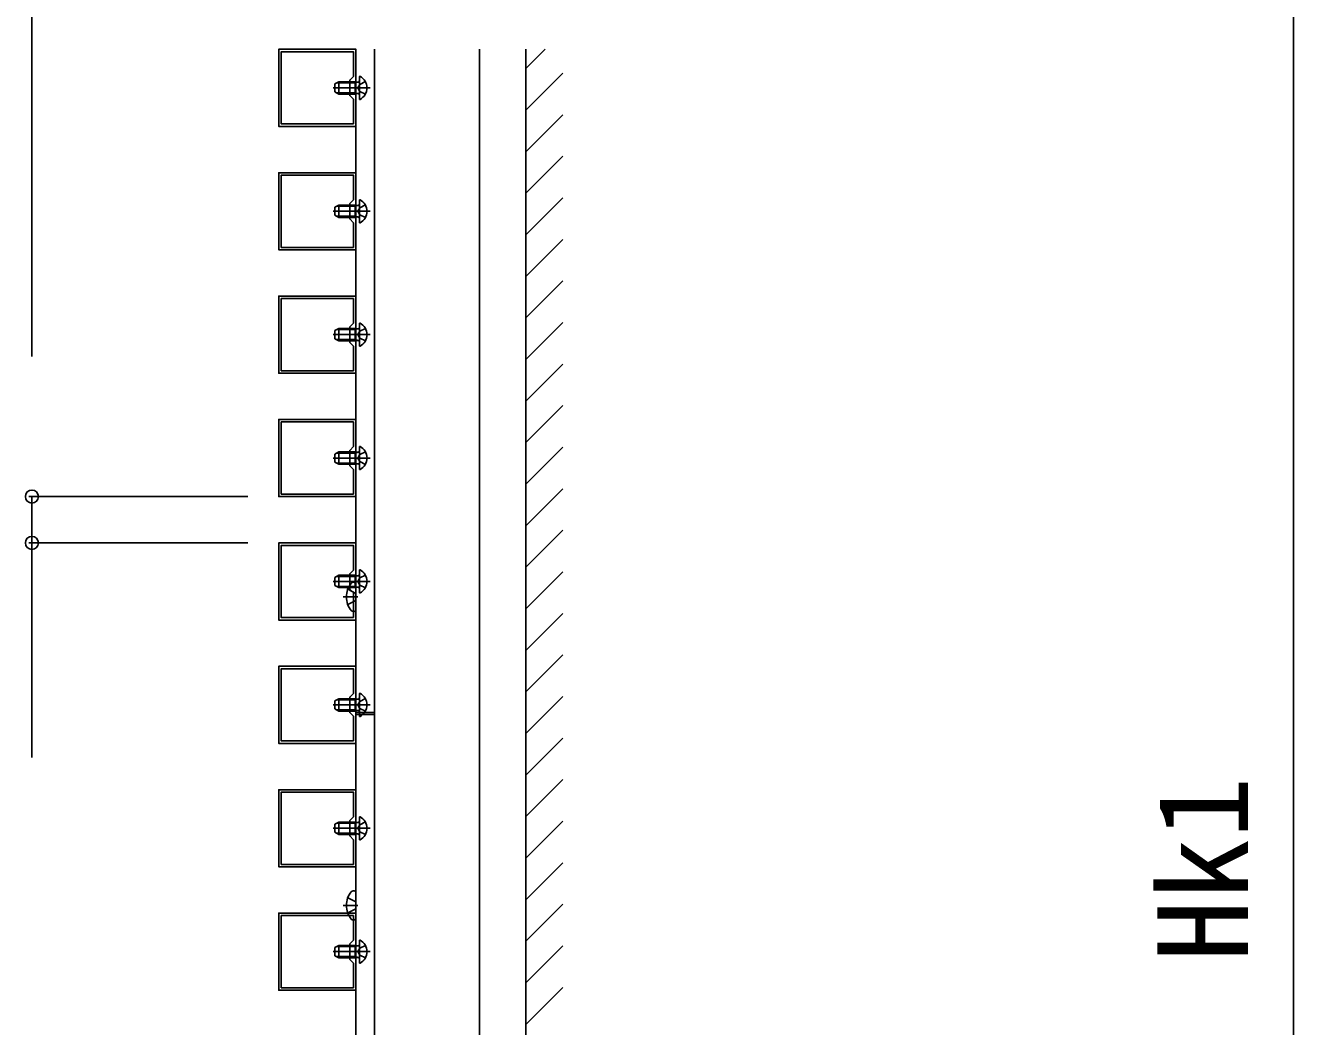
# Model space of a CAD drawing. Units: millimetres, scale not verified. Extents: x -1750 to 1750, y -2608 to 2592.
# Drawn here: x -1342.1 to -931.2, y 964.7 to 1289.3 of the extents above; entities that cross this region are included whole.
import ezdxf
from ezdxf.enums import TextEntityAlignment as Align

# ---------------------------------------------------------------- set-up
doc = ezdxf.new("R2010")
doc.units = ezdxf.units.MM
doc.header["$LTSCALE"] = 14
for name, color, linetype in [('0-3_YKK_11', 7, 'Continuous'), ('0-4_YKK_12', 2, 'Continuous'), ('0-5_YKK_13', 4, 'Continuous'), ('0-6_YKK_D', 6, 'Continuous'), ('0-8_YSS_K', 3, 'Continuous')]:
    doc.layers.add(name, color=color, linetype=linetype)
doc.styles.add('ＭＳ ゴシック', font='')
doc.styles.get('ＭＳ ゴシック').set_extended_font_data('MS Gothic')

msp = doc.modelspace()

# ---------------------------------------------------------------- linework, layer by layer
at = {"layer": '0-3_YKK_11'}
for points in [[(-1235, 1256.5), (-1260, 1256.5), (-1260, 1281.5), (-1235, 1281.5)], [(-1235.8, 1257.3), (-1259.2, 1257.3), (-1259.2, 1280.7), (-1235.8, 1280.7), (-1235.8, 1272.7), (-1237, 1271.5), (-1237, 1266.5), (-1235.8, 1265.3)], [(-1235, 1216.5), (-1260, 1216.5), (-1260, 1241.5), (-1235, 1241.5)], [(-1235.8, 1217.3), (-1259.2, 1217.3), (-1259.2, 1240.7), (-1235.8, 1240.7), (-1235.8, 1232.7), (-1237, 1231.5), (-1237, 1226.5), (-1235.8, 1225.3)], [(-1235, 1176.5), (-1260, 1176.5), (-1260, 1201.5), (-1235, 1201.5)], [(-1235.8, 1177.3), (-1259.2, 1177.3), (-1259.2, 1200.7), (-1235.8, 1200.7), (-1235.8, 1192.7), (-1237, 1191.5), (-1237, 1186.5), (-1235.8, 1185.3)], [(-1235, 1136.5), (-1260, 1136.5), (-1260, 1161.5), (-1235, 1161.5)], [(-1235.8, 1137.3), (-1259.2, 1137.3), (-1259.2, 1160.7), (-1235.8, 1160.7), (-1235.8, 1152.7), (-1237, 1151.5), (-1237, 1146.5), (-1235.8, 1145.3)], [(-1235, 1096.5), (-1260, 1096.5), (-1260, 1121.5), (-1235, 1121.5)], [(-1235.8, 1097.3), (-1259.2, 1097.3), (-1259.2, 1120.7), (-1235.8, 1120.7), (-1235.8, 1112.7), (-1237, 1111.5), (-1237, 1106.5), (-1235.8, 1105.3)], [(-1235, 1056.5), (-1260, 1056.5), (-1260, 1081.5), (-1235, 1081.5)], [(-1235.8, 1057.3), (-1259.2, 1057.3), (-1259.2, 1080.7), (-1235.8, 1080.7), (-1235.8, 1072.7), (-1237, 1071.5), (-1237, 1066.5), (-1235.8, 1065.3)], [(-1235, 1016.5), (-1260, 1016.5), (-1260, 1041.5), (-1235, 1041.5)], [(-1235.8, 1017.3), (-1259.2, 1017.3), (-1259.2, 1040.7), (-1235.8, 1040.7), (-1235.8, 1032.7), (-1237, 1031.5), (-1237, 1026.5), (-1235.8, 1025.3)], [(-1235, 976.5), (-1260, 976.5), (-1260, 1001.5), (-1235, 1001.5)], [(-1235.8, 977.3), (-1259.2, 977.3), (-1259.2, 1000.7), (-1235.8, 1000.7), (-1235.8, 992.7), (-1237, 991.5), (-1237, 986.5), (-1235.8, 985.3)]]:
    msp.add_lwpolyline(points, close=True, dxfattribs=at)
at = {"layer": '0-4_YKK_12'}
for p, q in [((-1235, 1281.5), (-1235, 696.5)), ((-1229, 1281.5), (-1229, 696.5)), ((-1195, 1281.5), (-1195, 696.5)), ((-1235, 1066.5), (-1229, 1066.5)), ((-1235, 1065.9), (-1229, 1065.9))]:
    msp.add_line(p, q, dxfattribs=at)
at = {"layer": '0-5_YKK_13'}
for p, q in [((-1241.9, 1270.3), (-1240.5, 1271)), ((-1241.9, 1267.7), (-1241.9, 1270.3)), ((-1235.3, 1270.62), (-1241.26, 1270.62)), ((-1235.3, 1271), (-1240.5, 1271)), ((-1240.5, 1267), (-1240.5, 1271)), ((-1235.3, 1267), (-1235.3, 1271)), ((-1235.3, 1271), (-1234.49, 1270.86)), ((-1235.3, 1270.62), (-1234.28, 1270.86)), ((-1234.36, 1269), (-1233.75, 1270.14)), ((-1233.9, 1272.6), (-1233.9, 1265.4)), ((-1231.93, 1271.05), (-1233.75, 1270.14)), ((-1230.4, 1269), (-1242.39, 1269)), ((-1240.5, 1267), (-1241.9, 1267.7)), ((-1235.3, 1267.38), (-1241.26, 1267.38)), ((-1235.3, 1267), (-1240.5, 1267)), ((-1235.3, 1267.38), (-1234.28, 1267.14)), ((-1235.3, 1267), (-1234.49, 1267.14)), ((-1234.36, 1269), (-1233.75, 1267.85)), ((-1231.93, 1266.95), (-1233.75, 1267.85)), ((-1230.4, 1229), (-1242.39, 1229)), ((-1241.9, 1230.3), (-1240.5, 1231)), ((-1241.9, 1227.7), (-1241.9, 1230.3)), ((-1235.3, 1230.62), (-1241.26, 1230.62)), ((-1235.3, 1231), (-1240.5, 1231)), ((-1240.5, 1227), (-1240.5, 1231)), ((-1235.3, 1227), (-1235.3, 1231)), ((-1235.3, 1231), (-1234.49, 1230.86)), ((-1235.3, 1230.62), (-1234.28, 1230.86)), ((-1234.36, 1229), (-1233.75, 1230.14)), ((-1234.36, 1229), (-1233.75, 1227.85)), ((-1233.9, 1232.6), (-1233.9, 1225.4)), ((-1231.93, 1231.05), (-1233.75, 1230.14)), ((-1240.5, 1227), (-1241.9, 1227.7)), ((-1235.3, 1227.38), (-1241.26, 1227.38)), ((-1235.3, 1227), (-1240.5, 1227)), ((-1235.3, 1227.38), (-1234.28, 1227.14)), ((-1235.3, 1227), (-1234.49, 1227.14)), ((-1231.93, 1226.95), (-1233.75, 1227.85)), ((-1233.9, 1192.6), (-1233.9, 1185.4)), ((-1230.4, 1189), (-1242.39, 1189)), ((-1241.9, 1190.3), (-1240.5, 1191)), ((-1241.9, 1187.7), (-1241.9, 1190.3)), ((-1240.5, 1187), (-1241.9, 1187.7)), ((-1235.3, 1190.62), (-1241.26, 1190.62)), ((-1235.3, 1191), (-1240.5, 1191)), ((-1240.5, 1187), (-1240.5, 1191)), ((-1235.3, 1187), (-1235.3, 1191)), ((-1235.3, 1191), (-1234.49, 1190.86)), ((-1235.3, 1190.62), (-1234.28, 1190.86)), ((-1234.36, 1189), (-1233.75, 1190.14)), ((-1234.36, 1189), (-1233.75, 1187.85)), ((-1231.93, 1191.05), (-1233.75, 1190.14)), ((-1231.93, 1186.95), (-1233.75, 1187.85)), ((-1235.3, 1187.38), (-1241.26, 1187.38)), ((-1235.3, 1187), (-1240.5, 1187)), ((-1235.3, 1187.38), (-1234.28, 1187.14)), ((-1235.3, 1187), (-1234.49, 1187.14)), ((-1241.9, 1150.3), (-1240.5, 1151)), ((-1235.3, 1151), (-1240.5, 1151)), ((-1240.5, 1147), (-1240.5, 1151)), ((-1235.3, 1147), (-1235.3, 1151)), ((-1235.3, 1151), (-1234.49, 1150.86)), ((-1235.3, 1150.62), (-1234.28, 1150.86)), ((-1233.9, 1152.6), (-1233.9, 1145.4)), ((-1231.93, 1151.05), (-1233.75, 1150.14)), ((-1230.4, 1149), (-1242.39, 1149)), ((-1241.9, 1147.7), (-1241.9, 1150.3)), ((-1240.5, 1147), (-1241.9, 1147.7)), ((-1235.3, 1150.62), (-1241.26, 1150.62)), ((-1235.3, 1147.38), (-1241.26, 1147.38)), ((-1235.3, 1147), (-1240.5, 1147)), ((-1235.3, 1147.38), (-1234.28, 1147.14)), ((-1235.3, 1147), (-1234.49, 1147.14)), ((-1234.36, 1149), (-1233.75, 1150.14)), ((-1234.36, 1149), (-1233.75, 1147.85)), ((-1231.93, 1146.95), (-1233.75, 1147.85)), ((-1241.9, 1110.3), (-1240.5, 1111)), ((-1241.9, 1107.7), (-1241.9, 1110.3)), ((-1235.3, 1110.62), (-1241.26, 1110.62)), ((-1235.3, 1111), (-1240.5, 1111)), ((-1240.5, 1107), (-1240.5, 1111)), ((-1235.3, 1107), (-1235.3, 1111)), ((-1235.3, 1111), (-1234.49, 1110.86)), ((-1235.3, 1110.62), (-1234.28, 1110.86)), ((-1234.36, 1109), (-1233.75, 1110.14)), ((-1233.9, 1112.6), (-1233.9, 1105.4)), ((-1231.93, 1111.05), (-1233.75, 1110.14)), ((-1230.4, 1109), (-1242.39, 1109)), ((-1240.5, 1107), (-1241.9, 1107.7)), ((-1235.3, 1107.38), (-1241.26, 1107.38)), ((-1235.3, 1107), (-1240.5, 1107)), ((-1235, 1105.13), (-1237.66, 1106.45)), ((-1235.86, 1108.73), (-1235.7, 1108.73)), ((-1235.3, 1107.38), (-1234.28, 1107.14)), ((-1235.3, 1107), (-1234.49, 1107.14)), ((-1235, 1108.03), (-1235, 1099.96)), ((-1234.36, 1109), (-1233.75, 1107.85)), ((-1231.93, 1106.95), (-1233.75, 1107.85)), ((-1239.1, 1104), (-1234.4, 1104)), ((-1235, 1102.87), (-1237.66, 1101.55)), ((-1235.86, 1099.26), (-1235.7, 1099.26)), ((-1230.4, 1069), (-1242.39, 1069)), ((-1241.9, 1070.3), (-1240.5, 1071)), ((-1241.9, 1067.7), (-1241.9, 1070.3)), ((-1235.3, 1070.62), (-1241.26, 1070.62)), ((-1235.3, 1071), (-1240.5, 1071)), ((-1240.5, 1067), (-1240.5, 1071)), ((-1235.3, 1067), (-1235.3, 1071)), ((-1235.3, 1071), (-1234.49, 1070.86)), ((-1235.3, 1070.62), (-1234.28, 1070.86)), ((-1234.36, 1069), (-1233.75, 1070.14)), ((-1234.36, 1069), (-1233.75, 1067.85)), ((-1233.9, 1072.6), (-1233.9, 1065.4)), ((-1231.93, 1071.05), (-1233.75, 1070.14)), ((-1240.5, 1067), (-1241.9, 1067.7)), ((-1235.3, 1067.38), (-1241.26, 1067.38)), ((-1235.3, 1067), (-1240.5, 1067)), ((-1235.3, 1067.38), (-1234.28, 1067.14)), ((-1235.3, 1067), (-1234.49, 1067.14)), ((-1231.93, 1066.95), (-1233.75, 1067.85)), ((-1233.9, 1032.6), (-1233.9, 1025.4)), ((-1230.4, 1029), (-1242.39, 1029)), ((-1241.9, 1030.3), (-1240.5, 1031)), ((-1241.9, 1027.7), (-1241.9, 1030.3)), ((-1240.5, 1027), (-1241.9, 1027.7)), ((-1235.3, 1030.62), (-1241.26, 1030.62)), ((-1235.3, 1031), (-1240.5, 1031)), ((-1240.5, 1027), (-1240.5, 1031)), ((-1235.3, 1027), (-1235.3, 1031)), ((-1235.3, 1031), (-1234.49, 1030.86)), ((-1235.3, 1030.62), (-1234.28, 1030.86)), ((-1234.36, 1029), (-1233.75, 1030.14)), ((-1234.36, 1029), (-1233.75, 1027.85)), ((-1231.93, 1031.05), (-1233.75, 1030.14)), ((-1231.93, 1026.95), (-1233.75, 1027.85)), ((-1235.3, 1027.38), (-1241.26, 1027.38)), ((-1235.3, 1027), (-1240.5, 1027)), ((-1235.3, 1027.38), (-1234.28, 1027.14)), ((-1235.3, 1027), (-1234.49, 1027.14)), ((-1235.86, 1008.73), (-1235.7, 1008.73)), ((-1235, 1008.03), (-1235, 999.96)), ((-1239.1, 1004), (-1234.4, 1004)), ((-1235, 1005.13), (-1237.66, 1006.45)), ((-1235, 1002.87), (-1237.66, 1001.55)), ((-1235.86, 999.26), (-1235.7, 999.26)), ((-1241.9, 990.3), (-1240.5, 991)), ((-1235.3, 990.62), (-1241.26, 990.62)), ((-1235.3, 991), (-1240.5, 991)), ((-1240.5, 987), (-1240.5, 991)), ((-1235.3, 987), (-1235.3, 991)), ((-1235.3, 991), (-1234.49, 990.86)), ((-1235.3, 990.62), (-1234.28, 990.86)), ((-1233.9, 992.6), (-1233.9, 985.4)), ((-1231.93, 991.05), (-1233.75, 990.14)), ((-1230.4, 989), (-1242.39, 989)), ((-1241.9, 987.7), (-1241.9, 990.3)), ((-1240.5, 987), (-1241.9, 987.7)), ((-1235.3, 987.38), (-1241.26, 987.38)), ((-1235.3, 987), (-1240.5, 987)), ((-1235.3, 987.38), (-1234.28, 987.14)), ((-1235.3, 987), (-1234.49, 987.14)), ((-1234.36, 989), (-1233.75, 990.14)), ((-1234.36, 989), (-1233.75, 987.85)), ((-1231.93, 986.95), (-1233.75, 987.85))]:
    msp.add_line(p, q, dxfattribs=at)
for centre, radius, start, end in [((-1234.4, 1271.35), 0.5, 259.909, 0), ((-1233.75, 1272.6), 0.154, 62.719, 180), ((-1235.6, 1269), 4.2, 297.281, 62.719), ((-1234.4, 1266.65), 0.5, 0, 100.091), ((-1233.75, 1265.4), 0.154, 180, 297.281), ((-1234.4, 1231.35), 0.5, 259.909, 0), ((-1233.75, 1232.6), 0.154, 62.719, 180), ((-1235.6, 1229), 4.2, 297.281, 62.719), ((-1234.4, 1226.65), 0.5, 0, 100.091), ((-1233.75, 1225.4), 0.154, 180, 297.281), ((-1233.75, 1192.6), 0.154, 62.719, 180), ((-1235.6, 1189), 4.2, 297.281, 62.719), ((-1234.4, 1191.35), 0.5, 259.909, 0), ((-1234.4, 1186.65), 0.5, 0, 100.091), ((-1233.75, 1185.4), 0.154, 180, 297.281), ((-1234.4, 1151.35), 0.5, 259.909, 0), ((-1233.75, 1152.6), 0.154, 62.719, 180), ((-1235.6, 1149), 4.2, 297.281, 62.719), ((-1234.4, 1146.65), 0.5, 0, 100.091), ((-1233.75, 1145.4), 0.154, 180, 297.281), ((-1234.4, 1111.35), 0.5, 259.909, 0), ((-1233.75, 1112.6), 0.154, 62.719, 180), ((-1235.6, 1109), 4.2, 297.281, 62.719), ((-1231.1, 1104), 7, 140.8765, 180), ((-1235.86, 1107.87), 0.862, 90, 140.8765), ((-1235.7, 1108.03), 0.7, 0, 90), ((-1234.4, 1106.65), 0.5, 0, 100.091), ((-1231.1, 1104), 7, 180, 219.1235), ((-1233.75, 1105.4), 0.154, 180, 297.281), ((-1235.86, 1100.13), 0.862, 219.1235, 270), ((-1235.7, 1099.96), 0.7, 270, 0), ((-1233.75, 1072.6), 0.154, 62.719, 180), ((-1235.6, 1069), 4.2, 297.281, 62.719), ((-1234.4, 1071.35), 0.5, 259.909, 0), ((-1234.4, 1066.65), 0.5, 0, 100.091), ((-1233.75, 1065.4), 0.154, 180, 297.281), ((-1233.75, 1032.6), 0.154, 62.719, 180), ((-1235.6, 1029), 4.2, 297.281, 62.719), ((-1234.4, 1031.35), 0.5, 259.909, 0), ((-1234.4, 1026.65), 0.5, 0, 100.091), ((-1233.75, 1025.4), 0.154, 180, 297.281), ((-1231.1, 1004), 7, 140.8765, 180), ((-1235.86, 1007.87), 0.862, 90, 140.8765), ((-1235.7, 1008.03), 0.7, 0, 90), ((-1231.1, 1004), 7, 180, 219.1235), ((-1235.86, 1000.13), 0.862, 219.1235, 270), ((-1235.7, 999.96), 0.7, 270, 0), ((-1234.4, 991.35), 0.5, 259.909, 0), ((-1233.75, 992.6), 0.154, 62.719, 180), ((-1235.6, 989), 4.2, 297.281, 62.719), ((-1234.4, 986.65), 0.5, 0, 100.091), ((-1233.75, 985.4), 0.154, 180, 297.281)]:
    msp.add_arc(centre, radius, start, end, dxfattribs=at)
at = {"layer": '0-6_YKK_D'}
for p, q in [((-931.16, 1566.5), (-931.16, 491.5)), ((-1270, 1136.5), (-1341, 1136.5)), ((-1270, 1121.5), (-1341, 1121.5))]:
    msp.add_line(p, q, dxfattribs=at)
for points in [[(-1340, 1389), (-1340, 1349), (-1340, 1181.91)], [(-1340, 1136.5), (-1340, 1121.5), (-1340, 1051.91)]]:
    msp.add_lwpolyline(points, dxfattribs=at)
for centre in [(-1340, 1136.5), (-1340, 1121.5)]:
    msp.add_circle(centre, 2.12, dxfattribs=at)
at = {"layer": '0-8_YSS_K'}
for p, q in [((-1180, 1281.5), (-1180, 696.5)), ((-1180, 1275.24), (-1173.74, 1281.5)), ((-1180, 1261.77), (-1168, 1273.77)), ((-1180, 1248.3), (-1168, 1260.3)), ((-1180, 1234.83), (-1168, 1246.83)), ((-1180, 1221.36), (-1168, 1233.36)), ((-1180, 1207.89), (-1168, 1219.89)), ((-1180, 1194.42), (-1168, 1206.42)), ((-1180, 1180.95), (-1168, 1192.95)), ((-1180, 1167.48), (-1168, 1179.48)), ((-1180, 1154.01), (-1168, 1166.01)), ((-1180, 1140.54), (-1168, 1152.54)), ((-1180, 1127.07), (-1168, 1139.07)), ((-1180, 1113.6), (-1168, 1125.6)), ((-1180, 1100.13), (-1168, 1112.13)), ((-1180, 1086.66), (-1168, 1098.66)), ((-1180, 1073.19), (-1168, 1085.19)), ((-1180, 1059.72), (-1168, 1071.72)), ((-1180, 1046.25), (-1168, 1058.25)), ((-1180, 1032.78), (-1168, 1044.78)), ((-1180, 1019.31), (-1168, 1031.31)), ((-1180, 1005.84), (-1168, 1017.84)), ((-1180, 992.37), (-1168, 1004.37)), ((-1180, 978.9), (-1168, 990.9)), ((-1180, 965.43), (-1168, 977.43))]:
    msp.add_line(p, q, dxfattribs=at)

# ---------------------------------------------------------------- texts
at = {"layer": '0-6_YKK_D', "style": 'ＭＳ ゴシック'}
msp.add_text('Hk1', height=29.33, rotation=90, dxfattribs=at).set_placement((-937.16, 985.82), align=Align.BOTTOM_LEFT)

doc.saveas('drawing.dxf')
